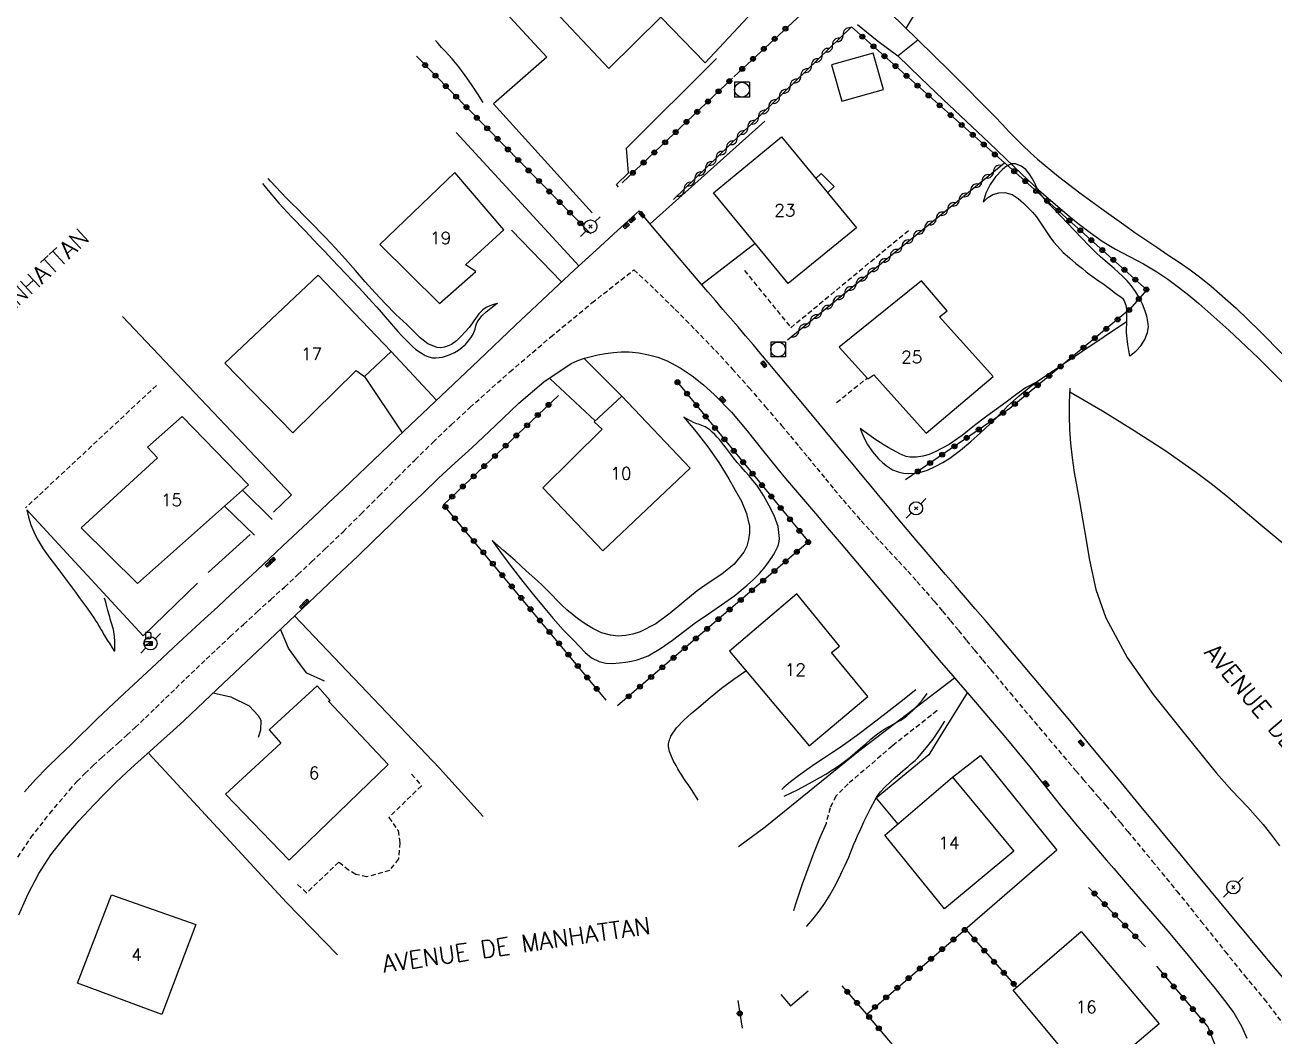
# Model space of a CAD drawing. Header units: millimetres. Extents: x 157000 to 158000, y 155000 to 156000.
# Drawn here: x 157129.3 to 157256, y 155382.8 to 155485.5 of the extents above; entities that cross this region are included whole.
import ezdxf
from ezdxf.enums import TextEntityAlignment as Align

# ---------------------------------------------------------------- set-up
doc = ezdxf.new("R2010")
doc.units = ezdxf.units.MM
doc.linetypes.add('DASHED', pattern=[0.75, 0.5, -0.25])
doc.layers.get('0').update_dxf_attribs({"linetype": 'CONTINUOUS'})
for name, color, linetype in [('W0001', 6, 'DASHED'), ('W0008', 7, 'CONTINUOUS'), ('W0017', 7, 'CONTINUOUS'), ('W0071', 7, 'CONTINUOUS'), ('W0101', 7, 'CONTINUOUS'), ('W0104', 1, 'CONTINUOUS'), ('W0112', 1, 'DASHED'), ('W0211', 2, 'CONTINUOUS'), ('W0214', 2, 'CONTINUOUS'), ('W0303', 7, 'CONTINUOUS'), ('W0310', 3, 'CONTINUOUS'), ('W0323', 7, 'CONTINUOUS'), ('W0330', 7, 'CONTINUOUS'), ('W0333', 7, 'CONTINUOUS'), ('W0401', 7, 'CONTINUOUS'), ('W0420', 7, 'CONTINUOUS'), ('W0438', 7, 'CONTINUOUS'), ('W0473', 7, 'CONTINUOUS'), ('W0989', 7, 'CONTINUOUS'), ('W0991', 7, 'CONTINUOUS')]:
    doc.layers.add(name, color=color, linetype=linetype)
doc.styles.get("Standard").update_dxf_attribs({"font": 'romans.shx', "width": 0.85})

# ---------------------------------------------------------------- blocks, each defined once
blk = doc.blocks.new('T401')
for p, q in [((-0.3, 0.3), (0, 0.3)), ((-0.3, -0.25), (-0.3, 0.3)), ((-0.3, 0.15), (0, 0.15)), ((-0.3, 0), (0, 0)), ((0, 0.3), (0, -0.25)), ((-0.3, -0.15), (0, -0.15)), ((-0.3, -0.25), (-0.3, -0.3)), ((-0.3, -0.3), (0, -0.3)), ((0, -0.3), (0, -0.25))]:
    blk.add_line(p, q)
blk = doc.blocks.new('T420')
for p, q in [((0.75, 0.75), (-0.75, 0.75)), ((-0.75, 0.75), (-0.75, -0.75)), ((0.75, 0.75), (0.75, -0.75)), ((0.75, -0.75), (-0.75, -0.75))]:
    blk.add_line(p, q)
blk.add_ellipse((0, 0), major_axis=(-0.53, 0.53), ratio=1, start_param=3.926991, end_param=10.210176)
blk = doc.blocks.new('T473')
for p, q in [((-0.166667, 0.166667), (0.166667, -0.166667)), ((-0.166667, -0.166667), (0.166667, 0.166667)), ((0.500001, 0.500001), (1.000002, 1.000002)), ((-1.000002, -1.000002), (-0.500001, -0.500001))]:
    blk.add_line(p, q)
blk.add_ellipse((0, 0), major_axis=(0.471405, 0.471405), ratio=1, start_param=5.4977871438, end_param=11.780972451)
blk = doc.blocks.new('T438')
for p, q in [((-0.4, 0.2), (0.4, 0.2)), ((-0.4, -0.2), (-0.4, 0.2)), ((0.15, 1.1), (-0.3, 1.1)), ((-0.3, 1.1), (-0.3, 0.5)), ((-0.3, 0.5), (0.15, 0.5)), ((0.3, 0.65), (0.3, 0.95)), ((0.4, 0.2), (0.4, -0.2))]:
    blk.add_line(p, q)
at = {"flags": 128}
for points in [[(-0.4, -0.2), (0.4, 0.2)], [(0.4, -0.2), (-0.4, -0.2)]]:
    blk.add_lwpolyline(points, dxfattribs=at)
for centre, major_axis, start_param, end_param in [((0.15, 0.95), (0.106, -0.106), 0.785398, 2.356194), ((0.15, 0.65), (0.106, 0.106), 3.926991, 5.497787)]:
    blk.add_ellipse(centre, major_axis=major_axis, ratio=1, start_param=start_param, end_param=end_param)
blk = doc.blocks.new('t310o')
at = {"color": 0, "linetype": 'Continuous'}
for centre, start, end in [((-0.5, 0.38), 216.8699, 323.1304), ((0.5, -0.37), 36.8699, 143.1303)]:
    blk.add_arc(centre, 0.625, start, end, dxfattribs=at)
blk = doc.blocks.new('t323o')
at = {"color": 0, "linetype": 'Continuous'}
for radius in [0.25, 0.15]:
    blk.add_circle((0, 0), radius, dxfattribs=at)

msp = doc.modelspace()

# ---------------------------------------------------------------- linework, layer by layer
at = {"layer": 'W0001'}
for points in [[(157128.15, 155400.35), (157129.89, 155402.95), (157131.8, 155405.4), (157133.79, 155407.78), (157134.56, 155408.64), (157135.37, 155409.46), (157136.2, 155410.26), (157137.05, 155411.04), (157137.91, 155411.81), (157138.77, 155412.58), (157139.62, 155413.35), (157140.46, 155414.14), (157141.5, 155415.12), (157142.53, 155416.11), (157143.55, 155417.1), (157144.58, 155418.1), (157145.61, 155419.09), (157146.65, 155420.07), (157147.68, 155421.06), (157148.72, 155422.04), (157150.09, 155423.32), (157151.46, 155424.6), (157152.84, 155425.86), (157154.23, 155427.13), (157155.61, 155428.39), (157156.99, 155429.66), (157158.36, 155430.94), (157159.72, 155432.23), (157161.57, 155434.01), (157163.4, 155435.82), (157165.22, 155437.64), (157167.03, 155439.46), (157168.85, 155441.28), (157170.69, 155443.09), (157172.54, 155444.87), (157174.43, 155446.61), (157178.49, 155450.23), (157182.62, 155453.77), (157186.82, 155457.23), (157191.08, 155460.61)], [(157191.08, 155460.61), (157193.19, 155458.61), (157195.27, 155456.57), (157197.32, 155454.5), (157199.34, 155452.4), (157201.06, 155450.54), (157202.74, 155448.64), (157204.4, 155446.72), (157206.06, 155444.79), (157206.96, 155443.72), (157207.86, 155442.64), (157208.74, 155441.56), (157209.63, 155440.47), (157210.51, 155439.39), (157211.4, 155438.3), (157212.3, 155437.23), (157213.22, 155436.17), (157214.14, 155435.12), (157215.07, 155434.08), (157216.02, 155433.06), (157216.97, 155432.04), (157217.92, 155431.02), (157218.87, 155429.99), (157219.8, 155428.95), (157220.72, 155427.91), (157221.56, 155426.94), (157222.38, 155425.95), (157223.2, 155424.97), (157224.02, 155423.98), (157224.83, 155422.98), (157225.64, 155421.99), (157226.45, 155421), (157227.27, 155420.01), (157229.24, 155417.66), (157231.21, 155415.3), (157233.19, 155412.96), (157235.18, 155410.61), (157235.93, 155409.73), (157236.68, 155408.85), (157237.43, 155407.98), (157238.19, 155407.1), (157238.94, 155406.23), (157239.69, 155405.35), (157240.44, 155404.47), (157241.18, 155403.58), (157243.68, 155400.57), (157246.16, 155397.53), (157248.62, 155394.48), (157251.05, 155391.41), (157253.01, 155388.98), (157255.02, 155386.56), (157256.94, 155384.04)]]:
    msp.add_lwpolyline(points, dxfattribs=at)
at = {"layer": 'W0008'}
for points in [[(157219.9, 155483.96), (157217.07, 155486.7)], [(157213.75, 155485.51), (157215.76, 155483.87), (157217.85, 155482.33)], [(157217.85, 155482.33), (157219.9, 155483.96)], [(157191.61, 155466.58), (157189.41, 155464.59), (157187.23, 155462.59), (157185.05, 155460.58), (157182.87, 155458.56), (157179.07, 155454.99), (157175.29, 155451.4), (157171.52, 155447.81), (157167.74, 155444.21), (157166.21, 155442.75), (157164.67, 155441.29), (157163.13, 155439.83), (157161.6, 155438.37), (157160.06, 155436.91), (157158.52, 155435.45), (157156.98, 155433.99), (157155.43, 155432.54), (157154.12, 155431.31), (157152.8, 155430.08), (157151.48, 155428.85), (157150.16, 155427.62), (157148.84, 155426.39), (157147.51, 155425.17), (157146.19, 155423.94), (157144.88, 155422.71), (157142.13, 155420.15), (157139.39, 155417.6), (157136.65, 155415.03), (157133.96, 155412.42), (157132.75, 155411.24), (157131.55, 155410.06), (157130.37, 155408.85), (157129.24, 155407.6)], [(157257.49, 155388.09), (157255.44, 155390.52), (157253.46, 155392.89), (157251.49, 155395.27), (157249.53, 155397.65), (157247.57, 155400.02), (157246.35, 155401.5), (157245.13, 155402.97), (157243.91, 155404.45), (157242.7, 155405.92), (157241.48, 155407.39), (157240.26, 155408.87), (157239.04, 155410.34), (157237.82, 155411.81), (157235.3, 155414.83), (157232.77, 155417.85), (157230.24, 155420.86), (157227.7, 155423.86), (157226.71, 155425.03), (157225.71, 155426.18), (157224.71, 155427.34), (157223.71, 155428.5), (157222.71, 155429.65), (157221.72, 155430.81), (157220.72, 155431.97), (157219.73, 155433.14), (157218.81, 155434.23), (157217.89, 155435.33), (157216.98, 155436.43), (157216.06, 155437.53), (157215.15, 155438.63), (157214.24, 155439.73), (157213.33, 155440.83), (157212.41, 155441.93), (157210.48, 155444.25), (157208.56, 155446.57), (157206.63, 155448.89), (157204.69, 155451.2), (157203.93, 155452.1), (157203.17, 155453), (157202.4, 155453.89), (157201.64, 155454.79), (157200.87, 155455.68), (157200.1, 155456.58), (157199.34, 155457.47), (157198.58, 155458.37), (157196.83, 155460.42), (157195.09, 155462.47), (157193.35, 155464.53), (157191.61, 155466.58)], [(157128.67, 155395.12), (157129.6, 155397.26), (157130.68, 155399.31), (157131.91, 155401.19), (157133.28, 155402.95), (157134.75, 155404.64), (157136.26, 155406.28), (157137.34, 155407.41), (157138.46, 155408.51), (157139.61, 155409.59), (157140.77, 155410.64), (157141.95, 155411.69), (157143.12, 155412.73), (157144.28, 155413.78), (157145.43, 155414.85), (157149.43, 155418.62), (157153.43, 155422.39), (157157.42, 155426.17), (157161.4, 155429.96), (157163.05, 155431.53), (157164.69, 155433.11), (157166.33, 155434.7), (157167.97, 155436.28), (157169.61, 155437.86), (157171.26, 155439.43), (157172.93, 155440.99), (157174.62, 155442.52), (157177.01, 155444.76), (157179.4, 155447.07), (157181.94, 155449.24), (157184.72, 155451.08), (157185.37, 155451.39), (157186.05, 155451.62), (157186.74, 155451.8), (157187.43, 155451.95), (157188.2, 155452.1), (157188.99, 155452.21), (157189.78, 155452.27), (157190.58, 155452.26), (157191.57, 155452.16), (157192.56, 155451.98), (157193.52, 155451.72), (157194.46, 155451.36), (157195.77, 155450.66), (157196.99, 155449.83), (157198.13, 155448.91), (157199.23, 155447.94), (157200.98, 155446.16), (157202.57, 155444.24), (157204.11, 155442.28), (157205.67, 155440.36), (157206.47, 155439.41), (157207.28, 155438.46), (157208.08, 155437.51), (157208.88, 155436.56), (157209.69, 155435.61), (157210.49, 155434.66), (157211.29, 155433.71), (157212.1, 155432.76), (157214.64, 155429.75), (157217.18, 155426.74), (157219.72, 155423.74), (157222.27, 155420.73), (157223.22, 155419.61), (157224.19, 155418.49), (157225.15, 155417.37), (157226.11, 155416.25), (157227.07, 155415.13), (157228.03, 155414), (157228.99, 155412.87), (157229.93, 155411.74), (157230.59, 155410.94), (157231.24, 155410.13), (157231.89, 155409.32), (157232.53, 155408.5), (157233.18, 155407.69), (157233.82, 155406.88), (157234.47, 155406.07), (157235.13, 155405.27), (157235.9, 155404.35), (157236.67, 155403.44), (157237.44, 155402.53), (157238.22, 155401.62), (157238.99, 155400.71), (157239.77, 155399.81), (157240.55, 155398.9), (157241.32, 155397.99), (157243.28, 155395.71), (157245.25, 155393.45), (157247.2, 155391.16), (157249.08, 155388.82), (157250.05, 155387.62), (157251.02, 155386.41), (157251.94, 155385.15), (157252.72, 155383.8), (157253.26, 155382.58)]]:
    msp.add_lwpolyline(points, dxfattribs=at)
at = {"layer": 'W0017'}
for points in [[(157205.75, 155534.39), (157204.65, 155531.17), (157204.28, 155527.18), (157206.15, 155521.01), (157208.41, 155515.48), (157212.23, 155506.78), (157213.64, 155502.01), (157216.23, 155498.29), (157218.14, 155496.74), (157220.29, 155495.27), (157221.03, 155492.7), (157220.89, 155490.19), (157220.34, 155488.29), (157219.88, 155487.11), (157218.7, 155485.17)], [(157177.69, 155487.13), (157182.25, 155482.17), (157176.83, 155477.44), (157186.83, 155466.37)], [(157189.5, 155468.98), (157189.3, 155469.25), (157190.54, 155470.43), (157190.32, 155472.95), (157199.45, 155482.05)], [(157192.74, 155465.26), (157204.35, 155475.7)], [(157173.03, 155474.53), (157185.51, 155460.98)], [(157178.64, 155464.63), (157183.74, 155459.36)], [(157197.95, 155459.11), (157203.37, 155463.29)], [(157166.44, 155452.31), (157171.05, 155447.37)], [(157185.98, 155451.64), (157189.86, 155447.78)], [(157163.73, 155449.77), (157167.57, 155444.05)], [(157182.59, 155449.52), (157187.16, 155445.28)], [(157151.37, 155438.24), (157154.36, 155435.24)], [(157149.52, 155436.6), (157152.58, 155433.65)], [(157159.68, 155418.83), (157157.88, 155419.64), (157157.15, 155420.64), (157156.02, 155422.19), (157155.22, 155424.11)], [(157224.89, 155417.65), (157221.95, 155412.92), (157221.02, 155411.37), (157215.67, 155406.96), (157217.85, 155404.33)], [(157148.39, 155417.64), (157150.18, 155417.26), (157152.02, 155416.34), (157152.94, 155415.35), (157153.23, 155414.88), (157153.17, 155413.86), (157152.96, 155413.13)], [(157223.41, 155409.1), (157226.26, 155411.3)]]:
    msp.add_lwpolyline(points, dxfattribs=at)
at = {"layer": 'W0071'}
for points in [[(157219.9, 155483.96), (157221.51, 155482.36), (157223.12, 155480.76), (157224.73, 155479.16), (157226.33, 155477.55), (157227.04, 155476.84), (157227.74, 155476.11), (157228.44, 155475.38), (157229.13, 155474.65), (157229.83, 155473.92), (157230.55, 155473.21), (157231.28, 155472.51), (157232.03, 155471.83), (157234.15, 155470.07), (157236.34, 155468.41), (157238.57, 155466.8), (157240.79, 155465.19), (157241.9, 155464.4), (157243.02, 155463.64), (157244.14, 155462.88), (157245.27, 155462.13), (157246.4, 155461.37), (157247.51, 155460.59), (157248.6, 155459.78), (157249.66, 155458.93), (157252.19, 155456.71), (157254.6, 155454.37), (157256.95, 155451.96)], [(157217.85, 155482.33), (157220.15, 155480.1), (157222.46, 155477.88), (157224.79, 155475.67), (157227.11, 155473.47), (157228.78, 155471.88), (157230.44, 155470.3), (157232.12, 155468.73), (157233.85, 155467.21), (157235, 155466.24), (157236.17, 155465.3), (157237.37, 155464.39), (157238.6, 155463.52), (157239.27, 155463.1), (157239.96, 155462.7), (157240.66, 155462.32), (157241.37, 155461.95), (157242.08, 155461.58), (157242.78, 155461.21), (157243.47, 155460.81), (157244.14, 155460.39), (157245.25, 155459.64), (157246.33, 155458.85), (157247.38, 155458.03), (157248.41, 155457.17), (157251.46, 155454.46), (157254.42, 155451.65), (157257.31, 155448.77)]]:
    msp.add_lwpolyline(points, dxfattribs=at)
at = {"layer": 'W0101'}
for points in [[(157203.07, 155486.71), (157193.09, 155497.45), (157182.56, 155487.39), (157188.54, 155481.03), (157193.81, 155486.24), (157198.32, 155481.61)], [(157206.06, 155474.1), (157213.65, 155464.86), (157206.74, 155459.19), (157199.15, 155468.42)], [(157172.92, 155470.49), (157165.29, 155463.17), (157171.35, 155457.16), (157175.04, 155460.42), (157174, 155461.1), (157177.88, 155464.67)], [(157159.05, 155460.04), (157149.56, 155451.11), (157156.45, 155444.06), (157162.88, 155450.39), (157163.73, 155449.77), (157166.44, 155452.31)], [(157220.26, 155459.49), (157211.89, 155452.73), (157214.81, 155449.52), (157215.41, 155449.92), (157220.73, 155444.01), (157227.54, 155449.75), (157222.1, 155455.83), (157222.87, 155456.42)], [(157189.86, 155447.78), (157187.03, 155445.16), (157187.87, 155444.43), (157181.83, 155438.46), (157187.93, 155432.07), (157196.77, 155440.46)], [(157145.24, 155445.7), (157141.73, 155442.58), (157142.73, 155441.52), (157134.99, 155434.39), (157140.69, 155428.76), (157151.98, 155438.78)], [(157214.8, 155417.27), (157211.11, 155421.73), (157211.95, 155422.38), (157207.61, 155427.69), (157200.76, 155421.88), (157208.86, 155412.28)], [(157154.08, 155413.88), (157155.26, 155412.53), (157149.65, 155407.37), (157156.08, 155400.66), (157166.14, 155410.36), (157160.09, 155416.82), (157160.27, 155416.88), (157158.94, 155418.37)], [(157223.41, 155409.1), (157229.64, 155401.57), (157222.59, 155395.73), (157216.53, 155403.2)], [(157146.61, 155394.14), (157143.19, 155384.98), (157134.62, 155388.16), (157138.05, 155397.15)], [(157236.46, 155393.41), (157244.39, 155384.05), (157237.36, 155378.09), (157229.57, 155387.47)]]:
    msp.add_lwpolyline(points, close=True, dxfattribs=at)
at = {"layer": 'W0104'}
msp.add_lwpolyline([(157216.41, 155478.9), (157215.36, 155482.6), (157211.11, 155481.39), (157212.16, 155477.7)], close=True, dxfattribs=at)
for points in [[(157210.73, 155468.42), (157211.39, 155469.05), (157210.08, 155470.38), (157209.53, 155469.88)], [(157205.98, 155387.02), (157206.97, 155385.87), (157208.76, 155387.41)]]:
    msp.add_lwpolyline(points, dxfattribs=at)
at = {"layer": 'W0112'}
for points in [[(157202.3, 155460.53), (157207, 155454.72), (157218.95, 155464.61)], [(157211.64, 155447.13), (157214.74, 155449.6)], [(157142.63, 155448.86), (157129.33, 155436.42)], [(157221.85, 155415.84), (157217.29, 155412.25), (157212.81, 155408.4), (157211.56, 155407.16), (157211, 155405.96), (157210.57, 155404.4)], [(157168.52, 155409.39), (157169.52, 155408.21), (157166.21, 155405), (157167.14, 155403.67), (157167.34, 155402.43), (157167.19, 155400.79), (157166.29, 155399.63), (157163.98, 155398.97), (157162.85, 155399.22), (157162.12, 155399.65), (157161.13, 155400.46), (157157.87, 155397.35), (157156.81, 155398.33)]]:
    msp.add_lwpolyline(points, dxfattribs=at)
at = {"layer": 'W0211'}
for points in [[(157175.77, 155477.58), (157175.2, 155478.51), (157174.6, 155479.42), (157173.97, 155480.32), (157173.31, 155481.19), (157172.98, 155481.6), (157172.63, 155482), (157172.28, 155482.4), (157171.92, 155482.79), (157171.56, 155483.18), (157171.2, 155483.56), (157170.93, 155483.86)], [(157153.39, 155469.37), (157153.78, 155468.85), (157155.03, 155467.36), (157156.36, 155465.94), (157157.71, 155464.55), (157159.05, 155463.14), (157159.74, 155462.41), (157160.43, 155461.67), (157161.12, 155460.94), (157161.81, 155460.22), (157162.51, 155459.48), (157163.2, 155458.75), (157163.88, 155458.02), (157164.56, 155457.28), (157164.99, 155456.79), (157165.42, 155456.31), (157165.84, 155455.82), (157166.26, 155455.32), (157166.68, 155454.83), (157167.11, 155454.35), (157167.55, 155453.87), (157168, 155453.41), (157168.3, 155453.11), (157168.6, 155452.82), (157168.92, 155452.54), (157169.26, 155452.3), (157169.58, 155452.1), (157169.91, 155451.91), (157170.27, 155451.77), (157170.64, 155451.67), (157170.98, 155451.65), (157171.32, 155451.68), (157171.65, 155451.74), (157171.97, 155451.83), (157172.42, 155452), (157172.86, 155452.2), (157173.27, 155452.45), (157173.66, 155452.73), (157173.98, 155453.02), (157174.27, 155453.34), (157174.54, 155453.69), (157174.77, 155454.06), (157174.85, 155454.22), (157174.91, 155454.39), (157174.96, 155454.57), (157175, 155454.75), (157175.05, 155454.92), (157175.1, 155455.1), (157175.17, 155455.27), (157175.26, 155455.43), (157175.64, 155455.91), (157176.08, 155456.34), (157176.56, 155456.71), (157177.04, 155457.08), (157177.09, 155457.11), (157177.14, 155457.15), (157177.2, 155457.18), (157177.26, 155457.21)], [(157226.51, 155467.48), (157226.96, 155467.92), (157227.5, 155468.24), (157228.1, 155468.41), (157228.73, 155468.44), (157229.45, 155468.24), (157230.08, 155467.84), (157230.61, 155467.35), (157231.1, 155466.88), (157231.53, 155466.44), (157231.92, 155465.96), (157232.28, 155465.46), (157232.62, 155464.95), (157232.95, 155464.44), (157233.29, 155463.94), (157233.66, 155463.45), (157234.06, 155462.98), (157234.65, 155462.37), (157235.28, 155461.8), (157235.93, 155461.25), (157236.58, 155460.72), (157236.98, 155460.4), (157237.39, 155460.09), (157237.81, 155459.79), (157238.23, 155459.49), (157238.65, 155459.19), (157239.07, 155458.89), (157239.48, 155458.59), (157239.89, 155458.27), (157240.13, 155458.09), (157240.4, 155457.92), (157240.65, 155457.71), (157240.84, 155457.45), (157241, 155457.02), (157241.05, 155456.57), (157241.05, 155456.13), (157241.06, 155455.7), (157241.07, 155455.51), (157241.07, 155455.32), (157241.06, 155455.13), (157241.05, 155454.94), (157241.04, 155454.76), (157241.04, 155454.57), (157241.03, 155454.38), (157241.04, 155454.19), (157241.09, 155453.59), (157241.16, 155453), (157241.26, 155452.4), (157241.38, 155451.82)], [(157214.04, 155444.5), (157214.37, 155443.65), (157214.79, 155442.85), (157215.29, 155442.1), (157215.88, 155441.42), (157216.32, 155440.99), (157216.8, 155440.62), (157217.33, 155440.3), (157217.9, 155440.07), (157218.43, 155439.95), (157218.97, 155439.91), (157219.52, 155439.94), (157220.05, 155440.02), (157220.88, 155440.27), (157221.66, 155440.62), (157222.41, 155441.04), (157223.13, 155441.49), (157224.23, 155442.28), (157225.26, 155443.15), (157226.25, 155444.06), (157227.24, 155444.97), (157227.54, 155445.25), (157227.83, 155445.54), (157228.12, 155445.84), (157228.41, 155446.14), (157228.7, 155446.44), (157228.99, 155446.74), (157229.29, 155447.03), (157229.59, 155447.31), (157230.17, 155447.81), (157230.77, 155448.3), (157231.37, 155448.77), (157231.99, 155449.22)], [(157235.31, 155448.57), (157235.25, 155447.17), (157235.24, 155445.78), (157235.28, 155444.38), (157235.38, 155442.98), (157235.54, 155441.5), (157235.76, 155440.02), (157236.03, 155438.55), (157236.3, 155437.08), (157236.81, 155434.12), (157237.3, 155431.13), (157237.96, 155428.15), (157238.98, 155425.27), (157241.14, 155421.23), (157243.77, 155417.49), (157246.61, 155413.93), (157249.44, 155410.42), (157250.18, 155409.51), (157250.96, 155408.62), (157251.75, 155407.75), (157252.55, 155406.89), (157253.36, 155406.03), (157254.15, 155405.16), (157254.92, 155404.27), (157255.66, 155403.35), (157256.59, 155402.11)], [(157176.7, 155433.11), (157177.71, 155431.71), (157178.75, 155430.32), (157179.81, 155428.95), (157180.89, 155427.59), (157181.88, 155426.4), (157182.87, 155425.21), (157183.9, 155424.05), (157184.98, 155422.95), (157185.55, 155422.36), (157186.13, 155421.76), (157186.78, 155421.22), (157187.54, 155420.83), (157188.22, 155420.66), (157188.91, 155420.63), (157189.6, 155420.68), (157190.27, 155420.77), (157190.84, 155420.87), (157191.41, 155421.01), (157191.97, 155421.19), (157192.51, 155421.42), (157193.78, 155422.14), (157194.98, 155422.99), (157196.13, 155423.88), (157197.29, 155424.74), (157198.63, 155425.67), (157199.98, 155426.58), (157201.31, 155427.54), (157202.57, 155428.57), (157203.21, 155429.16), (157203.83, 155429.78), (157204.41, 155430.44), (157204.92, 155431.15), (157205.08, 155431.4), (157205.23, 155431.65), (157205.39, 155431.9), (157205.52, 155432.16), (157205.65, 155432.44), (157205.74, 155432.72), (157205.81, 155433.02), (157205.84, 155433.33), (157205.71, 155434.52), (157205.31, 155435.65), (157204.78, 155436.7), (157204.21, 155437.7), (157203.89, 155438.22), (157203.54, 155438.72), (157203.16, 155439.2), (157202.77, 155439.67), (157202.36, 155440.12), (157201.96, 155440.58), (157201.56, 155441.04), (157201.18, 155441.51), (157200.97, 155441.77), (157200.77, 155442.04), (157200.57, 155442.31), (157200.37, 155442.58), (157200.17, 155442.84), (157199.96, 155443.1), (157199.75, 155443.36), (157199.52, 155443.61), (157199.28, 155443.87), (157199.03, 155444.12), (157198.77, 155444.36), (157198.48, 155444.56), (157198.32, 155444.65), (157198.15, 155444.73), (157197.98, 155444.8), (157197.81, 155444.85), (157197.63, 155444.91), (157197.46, 155444.97), (157197.29, 155445.03), (157197.12, 155445.1), (157196.87, 155445.22), (157196.62, 155445.35), (157196.37, 155445.49), (157196.13, 155445.63)], [(157129.46, 155436.24), (157129.65, 155435.47), (157129.89, 155434.72), (157130.18, 155433.99), (157130.52, 155433.29), (157131.12, 155432.28), (157131.8, 155431.33), (157132.52, 155430.41), (157133.21, 155429.48), (157133.61, 155428.94), (157134, 155428.41), (157134.4, 155427.87), (157134.8, 155427.34), (157135.2, 155426.8), (157135.59, 155426.26), (157135.98, 155425.71), (157136.35, 155425.16), (157136.49, 155424.94), (157136.63, 155424.72), (157136.76, 155424.5), (157136.89, 155424.28), (157137.01, 155424.05), (157137.14, 155423.83), (157137.27, 155423.61), (157137.4, 155423.39), (157137.64, 155423), (157137.88, 155422.61), (157138.12, 155422.22), (157138.37, 155421.83)], [(157197.61, 155406.77), (157197, 155407.72), (157196.79, 155408.04), (157196.58, 155408.35), (157196.36, 155408.66), (157196.14, 155408.97), (157195.93, 155409.28), (157195.73, 155409.6), (157195.53, 155409.93), (157195.35, 155410.26), (157195.11, 155410.72), (157194.88, 155411.18), (157194.7, 155411.68), (157194.6, 155412.2), (157194.6, 155412.33), (157194.6, 155412.47), (157194.62, 155412.6), (157194.65, 155412.73), (157194.68, 155412.86), (157194.72, 155412.99), (157194.78, 155413.12), (157194.84, 155413.24), (157195.41, 155414.1), (157196.13, 155414.86), (157196.9, 155415.54), (157197.66, 155416.2), (157198.8, 155417.19), (157199.98, 155418.14), (157201.2, 155419.03), (157202.45, 155419.88)], [(157206.32, 155407.16), (157207.76, 155407.85), (157209.17, 155408.6), (157210.55, 155409.41), (157211.89, 155410.28), (157212.46, 155410.69), (157213.01, 155411.12), (157213.54, 155411.57), (157214.07, 155412.03), (157214.6, 155412.48), (157215.13, 155412.94), (157215.67, 155413.37), (157216.24, 155413.79), (157216.54, 155413.99), (157216.86, 155414.17), (157217.18, 155414.35), (157217.51, 155414.52), (157217.83, 155414.7), (157218.15, 155414.88), (157218.46, 155415.08), (157218.76, 155415.31), (157219.33, 155415.82), (157219.87, 155416.37), (157220.37, 155416.95), (157220.82, 155417.57)], [(157208.63, 155393.94), (157208.64, 155393.96), (157209.28, 155394.71), (157209.88, 155395.49), (157210.45, 155396.3), (157210.96, 155397.11), (157211.43, 155397.95), (157211.87, 155398.8), (157212.29, 155399.67), (157212.49, 155400.09), (157212.69, 155400.53), (157212.87, 155400.96), (157213.05, 155401.4), (157213.22, 155401.84), (157213.4, 155402.27), (157213.59, 155402.71), (157213.78, 155403.14), (157214.09, 155403.84), (157214.42, 155404.54), (157214.75, 155405.23), (157215.1, 155405.92), (157215.33, 155406.35), (157215.56, 155406.78), (157215.81, 155407.2), (157216.1, 155407.59), (157216.56, 155408.11), (157217.07, 155408.59), (157217.6, 155409.05), (157218.11, 155409.51), (157218.36, 155409.73), (157218.61, 155409.94), (157218.86, 155410.15), (157219.11, 155410.36), (157219.36, 155410.57), (157219.6, 155410.79), (157219.84, 155411.02), (157220.07, 155411.26), (157220.78, 155412.09), (157221.44, 155412.95), (157222.06, 155413.85), (157222.63, 155414.79)]]:
    msp.add_lwpolyline(points, dxfattribs=at)
at = {"layer": 'W0214'}
for points in [[(157241.4, 155451.86), (157242.01, 155452.32), (157242.53, 155452.88), (157242.93, 155453.53), (157243.2, 155454.24), (157243.28, 155454.8), (157243.23, 155455.35), (157243.11, 155455.88), (157242.96, 155456.39), (157242.69, 155457.1), (157242.35, 155457.77), (157241.96, 155458.4), (157241.52, 155459.01), (157241.13, 155459.47), (157240.7, 155459.91), (157240.26, 155460.33), (157239.8, 155460.73), (157239.34, 155461.12), (157238.88, 155461.51), (157238.43, 155461.9), (157237.99, 155462.32), (157237.25, 155463.06), (157236.52, 155463.82), (157235.8, 155464.58), (157235.08, 155465.34), (157234.43, 155466.01), (157233.79, 155466.67), (157233.15, 155467.34), (157232.53, 155468.03), (157232.22, 155468.45), (157231.97, 155468.91), (157231.76, 155469.38), (157231.52, 155469.84), (157231.22, 155470.32), (157230.84, 155470.77), (157230.36, 155471.13), (157229.8, 155471.35), (157229.39, 155471.35), (157229.01, 155471.2), (157228.71, 155470.98), (157228.45, 155470.74), (157227.78, 155470.05), (157227.23, 155469.26), (157226.8, 155468.39), (157226.51, 155467.48)], [(157177.21, 155457.19), (157176.82, 155457.09), (157176.44, 155456.94), (157176.08, 155456.76), (157175.75, 155456.53), (157175.53, 155456.34), (157175.34, 155456.12), (157175.17, 155455.9), (157175, 155455.66), (157174.85, 155455.43), (157174.69, 155455.2), (157174.53, 155454.97), (157174.35, 155454.75), (157173.94, 155454.29), (157173.53, 155453.82), (157173.07, 155453.38), (157172.55, 155453.03), (157172.22, 155452.87), (157171.87, 155452.74), (157171.49, 155452.68), (157171.11, 155452.71), (157170.18, 155453.08), (157169.38, 155453.69), (157168.69, 155454.39), (157168.03, 155455.04), (157166.92, 155456.07), (157165.86, 155457.15), (157164.83, 155458.26), (157163.82, 155459.39), (157162.82, 155460.53), (157161.82, 155461.66), (157160.81, 155462.78), (157159.78, 155463.89), (157159.22, 155464.46), (157158.66, 155465.03), (157158.1, 155465.6), (157157.53, 155466.17), (157156.97, 155466.74), (157156.4, 155467.31), (157155.84, 155467.88), (157155.28, 155468.45), (157154.21, 155469.58), (157153.95, 155469.86)], [(157230.8, 155448.62), (157229.83, 155447.89), (157228.86, 155447.17), (157227.87, 155446.45), (157226.89, 155445.75), (157225.63, 155444.79), (157224.38, 155443.79), (157223.07, 155442.86), (157221.66, 155442.1), (157221.04, 155441.86), (157220.4, 155441.67), (157219.74, 155441.57), (157219.06, 155441.57), (157218.71, 155441.64), (157218.38, 155441.77), (157218.06, 155441.93), (157217.75, 155442.09), (157217.31, 155442.31), (157216.88, 155442.56), (157216.46, 155442.81), (157216.05, 155443.08), (157215.53, 155443.41), (157215.03, 155443.76), (157214.53, 155444.13), (157214.04, 155444.5)], [(157257.07, 155432.71), (157254.43, 155434.9), (157252.89, 155436.2), (157251.35, 155437.51), (157249.78, 155438.78), (157248.16, 155439.99), (157245.04, 155442.18), (157241.85, 155444.26), (157238.61, 155446.26), (157235.31, 155448.16)], [(157196.13, 155445.63), (157197.4, 155444.16), (157198.59, 155442.62), (157199.69, 155441.02), (157200.7, 155439.36), (157201.35, 155438.24), (157201.99, 155437.1), (157202.51, 155435.87), (157202.79, 155434.56), (157202.81, 155433.88), (157202.72, 155433.2), (157202.52, 155432.54), (157202.22, 155431.92), (157201.24, 155430.7), (157200.01, 155429.7), (157198.72, 155428.85), (157197.49, 155427.99), (157196.13, 155426.88), (157194.77, 155425.73), (157193.31, 155424.67), (157191.7, 155423.85), (157190.98, 155423.62), (157190.23, 155423.46), (157189.47, 155423.41), (157188.71, 155423.49), (157187.78, 155423.75), (157186.92, 155424.17), (157186.12, 155424.67), (157185.36, 155425.2), (157184.8, 155425.63), (157184.27, 155426.08), (157183.76, 155426.56), (157183.26, 155427.05), (157182.78, 155427.55), (157182.3, 155428.04), (157181.81, 155428.53), (157181.3, 155429.01), (157180.16, 155430.05), (157179.02, 155431.08), (157177.86, 155432.1), (157176.7, 155433.11)], [(157138.39, 155421.88), (157138.41, 155422.37), (157138.41, 155422.87), (157138.37, 155423.36), (157138.31, 155423.85), (157138.27, 155424.07), (157138.21, 155424.29), (157138.15, 155424.51), (157138.08, 155424.73), (157138.01, 155424.94), (157137.94, 155425.15), (157137.88, 155425.37), (157137.82, 155425.58), (157137.7, 155426), (157137.59, 155426.42), (157137.48, 155426.84), (157137.37, 155427.27)], [(157219.68, 155417.96), (157218.19, 155416.76), (157216.69, 155415.58), (157215.18, 155414.43), (157213.65, 155413.28), (157212.83, 155412.69), (157211.99, 155412.11), (157211.14, 155411.54), (157210.3, 155410.97), (157209.45, 155410.4), (157208.61, 155409.82), (157207.78, 155409.23), (157206.97, 155408.61), (157206.74, 155408.42), (157206.52, 155408.23), (157206.3, 155408.03), (157206.09, 155407.82)], [(157210.57, 155404.4), (157209.92, 155402.87), (157209.31, 155401.33), (157208.72, 155399.78), (157208.16, 155398.22), (157207.82, 155397.22), (157207.49, 155396.21), (157207.28, 155395.51)]]:
    msp.add_lwpolyline(points, dxfattribs=at)
at = {"layer": 'W0303'}
for points in [[(157154.52, 155436), (157156.33, 155437.75), (157139.19, 155455.86)], [(157129.46, 155436.24), (157141.28, 155423.42), (157146.78, 155428.8)], [(157147.89, 155429.85), (157152.12, 155433.74)]]:
    msp.add_lwpolyline(points, dxfattribs=at)
at = {"layer": 'W0310'}
for points in [[(157213.14, 155485.27), (157195.1, 155467.74)], [(157206.65, 155453.48), (157228.67, 155471.45)]]:
    msp.add_lwpolyline(points, dxfattribs=at)
at = {"layer": 'W0323'}
for points in [[(157201.21, 155480.19), (157209.9, 155488.29), (157191.1, 155510.67), (157169.51, 155491.22)], [(157228.67, 155471.45), (157213.14, 155485.27)], [(157169.01, 155482.27), (157186.7, 155464.25)], [(157189.89, 155469.41), (157201.08, 155480.05)], [(157228.55, 155471.6), (157243.13, 155458.56)], [(157243.13, 155458.56), (157241.38, 155456.55), (157229.21, 155446.53), (157218.65, 155439.28)], [(157195.47, 155449.22), (157208.79, 155432.98), (157189.41, 155416.33)], [(157188.26, 155416.91), (157175.69, 155432.04), (157171.76, 155436.73), (157183.42, 155447.85)], [(157237.22, 155397.9), (157242.99, 155391.85)], [(157223.67, 155374.44), (157214.7, 155385.03), (157224.72, 155393.65), (157229.9, 155387.77)], [(157244.1, 155389.89), (157249.32, 155383.73), (157251.18, 155378.97), (157250.45, 155373.71), (157246.36, 155369.06), (157240.51, 155367.09), (157232.01, 155365.8), (157225.31, 155364.97)], [(157214.7, 155385.03), (157212.22, 155387.89)], [(157201.63, 155386.4), (157202.05, 155383.6)]]:
    msp.add_lwpolyline(points, dxfattribs=at)
at = {"layer": 'W0330'}
for points in [[(157241.05, 155455.33), (157231.99, 155449.22), (157230.8, 155448.62)], [(157156.65, 155425.46), (157171.35, 155410), (157175.79, 155405.08)], [(157223.62, 155419.14), (157213.87, 155411.71), (157204.38, 155404.02), (157201.7, 155402.02)], [(157141.86, 155411.49), (157155.83, 155396.38), (157161.01, 155391.06)], [(157233.99, 155401.69), (157224.67, 155393.6)]]:
    msp.add_lwpolyline(points, dxfattribs=at)
at = {"layer": 'W0333'}
msp.add_lwpolyline([(157226.26, 155411.3), (157233.99, 155401.69)], dxfattribs=at)

# ---------------------------------------------------------------- block references
at = {"layer": 'W0310'}
for p, rotation in [((157212.31, 155484.47), 224.1929798065163), ((157211.24, 155483.42), 224.1929798065163), ((157210.16, 155482.38), 224.1929798065163), ((157208.01, 155480.29), 224.1929798065163), ((157209.09, 155481.33), 224.1929798065163), ((157206.93, 155479.24), 224.1929798065163), ((157205.86, 155478.2), 224.1929798065163), ((157204.78, 155477.15), 224.1929798065163), ((157203.71, 155476.1), 224.1929798065163), ((157201.56, 155474.01), 224.1929798065163), ((157202.63, 155475.06), 224.1929798065163), ((157200.48, 155472.97), 224.1929798065163), ((157199.41, 155471.92), 224.1929798065163), ((157198.33, 155470.88), 224.1929798065163), ((157227.57, 155470.56), 39.21846959128177), ((157196.18, 155468.78), 224.1929798065163), ((157197.25, 155469.83), 224.1929798065163), ((157226.41, 155469.61), 39.21846959128177), ((157224.09, 155467.71), 39.21846959128177), ((157225.25, 155468.66), 39.21846959128177), ((157222.92, 155466.76), 39.21846959128177), ((157221.76, 155465.81), 39.21846959128177), ((157219.44, 155463.92), 39.21846959128177), ((157220.6, 155464.87), 39.21846959128177), ((157218.28, 155462.97), 39.21846959128177), ((157217.11, 155462.02), 39.21846959128177), ((157214.79, 155460.12), 39.21846959128177), ((157215.95, 155461.07), 39.21846959128177), ((157213.63, 155459.17), 39.21846959128177), ((157212.47, 155458.23), 39.21846959128177), ((157210.14, 155456.33), 39.21846959128177), ((157211.3, 155457.28), 39.21846959128177), ((157208.98, 155455.38), 39.21846959128177), ((157207.82, 155454.43), 39.21846959128177)]:
    msp.add_blockref('t310o', p, dxfattribs=dict(at, rotation=rotation))
at = {"layer": 'W0323'}
for p, rotation in [((157206.45, 155485.08), 42.98039954166713), ((157205.36, 155484.05), 42.98039954166713), ((157214.26, 155484.27), 138.3321319466214), ((157215.38, 155483.28), 138.3321319466214), ((157203.16, 155482.01), 42.98039954166713), ((157204.26, 155483.03), 42.98039954166713), ((157216.5, 155482.28), 138.3321319466214), ((157169.89, 155481.38), 314.4596472136601), ((157202.07, 155480.99), 42.98039954166713), ((157217.62, 155481.28), 138.3321319466214), ((157170.94, 155480.31), 314.4596472136601), ((157200.76, 155479.74), 43.53294813432056), ((157218.74, 155480.29), 138.3321319466214), ((157171.99, 155479.24), 314.4596472136601), ((157173.04, 155478.17), 314.4596472136601), ((157199.67, 155478.71), 43.53294813432056), ((157219.86, 155479.29), 138.3321319466214), ((157220.98, 155478.29), 138.3321319466214), ((157174.09, 155477.1), 314.4596472136601), ((157198.59, 155477.68), 43.53294813432056), ((157222.1, 155477.29), 138.3321319466214), ((157175.14, 155476.03), 314.4596472136601), ((157196.41, 155475.61), 43.53294813432056), ((157197.5, 155476.64), 43.53294813432056), ((157223.22, 155476.3), 138.3321319466214), ((157176.19, 155474.96), 314.4596472136601), ((157195.32, 155474.58), 43.53294813432056), ((157224.34, 155475.3), 138.3321319466214), ((157177.24, 155473.89), 314.4596472136601), ((157194.24, 155473.54), 43.53294813432056), ((157225.46, 155474.3), 138.3321319466214), ((157226.58, 155473.31), 138.3321319466214), ((157178.29, 155472.82), 314.4596472136601), ((157193.15, 155472.51), 43.53294813432056), ((157227.7, 155472.31), 138.3321319466214), ((157179.34, 155471.75), 314.4596472136601), ((157180.39, 155470.68), 314.4596472136601), ((157192.06, 155471.48), 43.53294813432056), ((157229.67, 155470.6), 318.1719045504827), ((157181.44, 155469.61), 314.4596472136601), ((157190.97, 155470.44), 43.53294813432056), ((157230.79, 155469.6), 318.1719045504827), ((157182.49, 155468.54), 314.4596472136601), ((157231.9, 155468.6), 318.1719045504827), ((157183.54, 155467.47), 314.4596472136601), ((157233.02, 155467.6), 318.1719045504827), ((157184.59, 155466.4), 314.4596472136601), ((157234.14, 155466.6), 318.1719045504827), ((157235.26, 155465.6), 318.1719045504827), ((157185.64, 155465.32), 314.4596472136601), ((157236.38, 155464.6), 318.1719045504827), ((157237.49, 155463.6), 318.1719045504827), ((157238.61, 155462.6), 318.1719045504827), ((157239.73, 155461.6), 318.1719045504827), ((157240.85, 155460.6), 318.1719045504827), ((157241.96, 155459.6), 318.1719045504827), ((157243.08, 155458.6), 318.1719045504827), ((157242.32, 155457.63), 228.8646412240339), ((157240.17, 155455.55), 219.455129750908), ((157241.33, 155456.51), 219.455129750908), ((157239.01, 155454.6), 219.455129750908), ((157237.85, 155453.65), 219.455129750908), ((157235.53, 155451.74), 219.455129750908), ((157236.69, 155452.69), 219.455129750908), ((157234.38, 155450.79), 219.455129750908), ((157195.5, 155449.18), 309.3692631609842), ((157233.22, 155449.83), 219.455129750908), ((157196.46, 155448.02), 309.3692631609842), ((157230.9, 155447.93), 219.455129750908), ((157232.06, 155448.88), 219.455129750908), ((157182.41, 155446.88), 43.64918400040553), ((157197.41, 155446.86), 309.3692631609842), ((157229.74, 155446.97), 219.455129750908), ((157181.32, 155445.85), 43.64918400040553), ((157198.36, 155445.7), 309.3692631609842), ((157227.31, 155445.23), 214.4956160933508), ((157228.54, 155446.08), 214.4956160933508), ((157180.24, 155444.81), 43.64918400040553), ((157199.31, 155444.54), 309.3692631609842), ((157226.07, 155444.38), 214.4956160933508), ((157178.06, 155442.74), 43.64918400040553), ((157179.15, 155443.78), 43.64918400040553), ((157200.26, 155443.38), 309.3692631609842), ((157223.6, 155442.68), 214.4956160933508), ((157224.84, 155443.53), 214.4956160933508), ((157176.98, 155441.7), 43.64918400040553), ((157201.21, 155442.22), 309.3692631609842), ((157222.36, 155441.83), 214.4956160933508), ((157175.89, 155440.67), 43.64918400040553), ((157202.16, 155441.06), 309.3692631609842), ((157219.89, 155440.13), 214.4956160933508), ((157221.13, 155440.98), 214.4956160933508), ((157174.81, 155439.63), 43.64918400040553), ((157203.12, 155439.9), 309.3692631609842), ((157173.72, 155438.6), 43.64918400040553), ((157204.07, 155438.74), 309.3692631609842), ((157205.02, 155437.58), 309.3692631609842), ((157171.95, 155436.51), 130.025094077338), ((157172.64, 155437.56), 43.64918400040553), ((157205.97, 155436.42), 309.3692631609842), ((157172.91, 155435.36), 130.025094077338), ((157206.92, 155435.26), 309.3692631609842), ((157173.88, 155434.21), 130.025094077338), ((157207.87, 155434.1), 309.3692631609842), ((157174.84, 155433.06), 130.025094077338), ((157208.75, 155432.95), 220.6837678262866), ((157175.8, 155431.91), 129.6895458997828), ((157207.61, 155431.97), 220.6837678262866), ((157176.76, 155430.76), 129.6895458997828), ((157205.34, 155430.02), 220.6837678262866), ((157206.47, 155430.99), 220.6837678262866), ((157177.72, 155429.6), 129.6895458997828), ((157204.2, 155429.04), 220.6837678262866), ((157178.68, 155428.45), 129.6895458997828), ((157203.06, 155428.06), 220.6837678262866), ((157179.64, 155427.29), 129.6895458997828), ((157201.92, 155427.08), 220.6837678262866), ((157180.59, 155426.14), 129.6895458997828), ((157181.55, 155424.99), 129.6895458997828), ((157199.65, 155425.13), 220.6837678262866), ((157200.79, 155426.1), 220.6837678262866), ((157182.51, 155423.83), 129.6895458997828), ((157198.51, 155424.15), 220.6837678262866), ((157183.47, 155422.68), 129.6895458997828), ((157197.37, 155423.17), 220.6837678262866), ((157184.43, 155421.52), 129.6895458997828), ((157195.1, 155421.21), 220.6837678262866), ((157196.24, 155422.19), 220.6837678262866), ((157185.38, 155420.37), 129.6895458997828), ((157193.96, 155420.24), 220.6837678262866), ((157186.34, 155419.21), 129.6895458997828), ((157192.82, 155419.26), 220.6837678262866), ((157187.3, 155418.06), 129.6895458997828), ((157190.55, 155417.3), 220.6837678262866), ((157191.69, 155418.28), 220.6837678262866), ((157237.82, 155397.27), 313.6243130083982), ((157238.85, 155396.19), 313.6243130083982), ((157239.89, 155395.1), 313.6243130083982), ((157224.64, 155393.58), 40.69816057095206), ((157240.92, 155394.02), 313.6243130083982), ((157223.5, 155392.6), 40.69816057095206), ((157225.64, 155392.6), 311.3988660233618), ((157241.96, 155392.93), 313.6243130083982), ((157222.36, 155391.63), 40.69816057095206), ((157226.63, 155391.48), 311.3988660233618), ((157220.09, 155389.67), 40.69816057095206), ((157221.23, 155390.65), 40.69816057095206), ((157227.62, 155390.35), 311.3988660233618), ((157218.95, 155388.69), 40.69816057095206), ((157228.61, 155389.23), 311.3988660233618), ((157244.88, 155388.97), 310.2709589676452), ((157212.73, 155387.3), 130.898534544951), ((157217.81, 155387.71), 40.69816057095206), ((157229.61, 155388.1), 311.3988660233618), ((157245.85, 155387.83), 310.2709589676452), ((157213.71, 155386.17), 130.898534544951), ((157215.54, 155385.76), 40.69816057095206), ((157216.68, 155386.74), 40.69816057095206), ((157246.82, 155386.68), 310.2709589676452), ((157201.82, 155385.09), 278.6065876081621), ((157214.95, 155384.74), 130.268820778356), ((157247.79, 155385.54), 310.2709589676452), ((157248.76, 155384.39), 310.2709589676452), ((157215.92, 155383.59), 130.268820778356), ((157249.55, 155383.14), 291.3647281550179)]:
    msp.add_blockref('t323o', p, dxfattribs=dict(at, rotation=rotation))
at = {"layer": 'W0401'}
for p, rotation in [((157190.83, 155465.79), 132.1830427250783), ((157192, 155466.28), 40.20975075805928), ((157190.22, 155465.17), 132.247669975005), ((157204.37, 155451.11), 40.15387981064858), ((157199.99, 155447.33), 225.1050479678121), ((157153.88, 155430.82), 133.0460917682228), ((157154.29, 155431.21), 133.0867723749194), ((157157.57, 155426.37), 313.4894648467722), ((157157.86, 155426.72), 313.4900932241758), ((157236.59, 155412.65), 39.83078454215029), ((157232.79, 155408.3), 218.3338306510933)]:
    msp.add_blockref('T401', p, dxfattribs=dict(at, rotation=rotation))
at = {"layer": 'W0420'}
for p in [(157202.05, 155478.88), (157205.71, 155452.51)]:
    msp.add_blockref('T420', p, dxfattribs=at)
at = {"layer": 'W0438'}
msp.add_blockref('T438', (157141.8, 155422.66), dxfattribs=at)
at = {"layer": 'W0473'}
for p in [(157186.66, 155464.99), (157219.71, 155436.38), (157142.03, 155422.67), (157251.9, 155397.91)]:
    msp.add_blockref('T473', p, dxfattribs=at)

# ---------------------------------------------------------------- texts
at = {"layer": 'W0989'}
for rotation, p in [(42.8668, (157115.83, 155444.99)), (310.0214, (157248.85, 155421.7)), (8.2412, (157165.69, 155389.25))]:
    msp.add_text('AVENUE DE MANHATTAN', height=1.75, rotation=rotation, dxfattribs=at).set_placement(p)
at = {"layer": 'W0991'}
for s, p in [('23', (157206.4, 155466.64)), ('19', (157171.46, 155463.82)), ('17', (157158.36, 155452.05)), ('25', (157219.27, 155451.75)), ('10', (157189.76, 155439.92)), ('15', (157144.15, 155437.23)), ('12', (157207.46, 155419.99)), ('6', (157158.63, 155409.51)), ('14', (157223.05, 155402.42)), ('4', (157140.6, 155391.07)), ('16', (157236.97, 155385.75))]:
    msp.add_text(s, height=1.25, dxfattribs=at).set_placement(p, align=Align.MIDDLE_CENTER)

doc.saveas('drawing.dxf')
